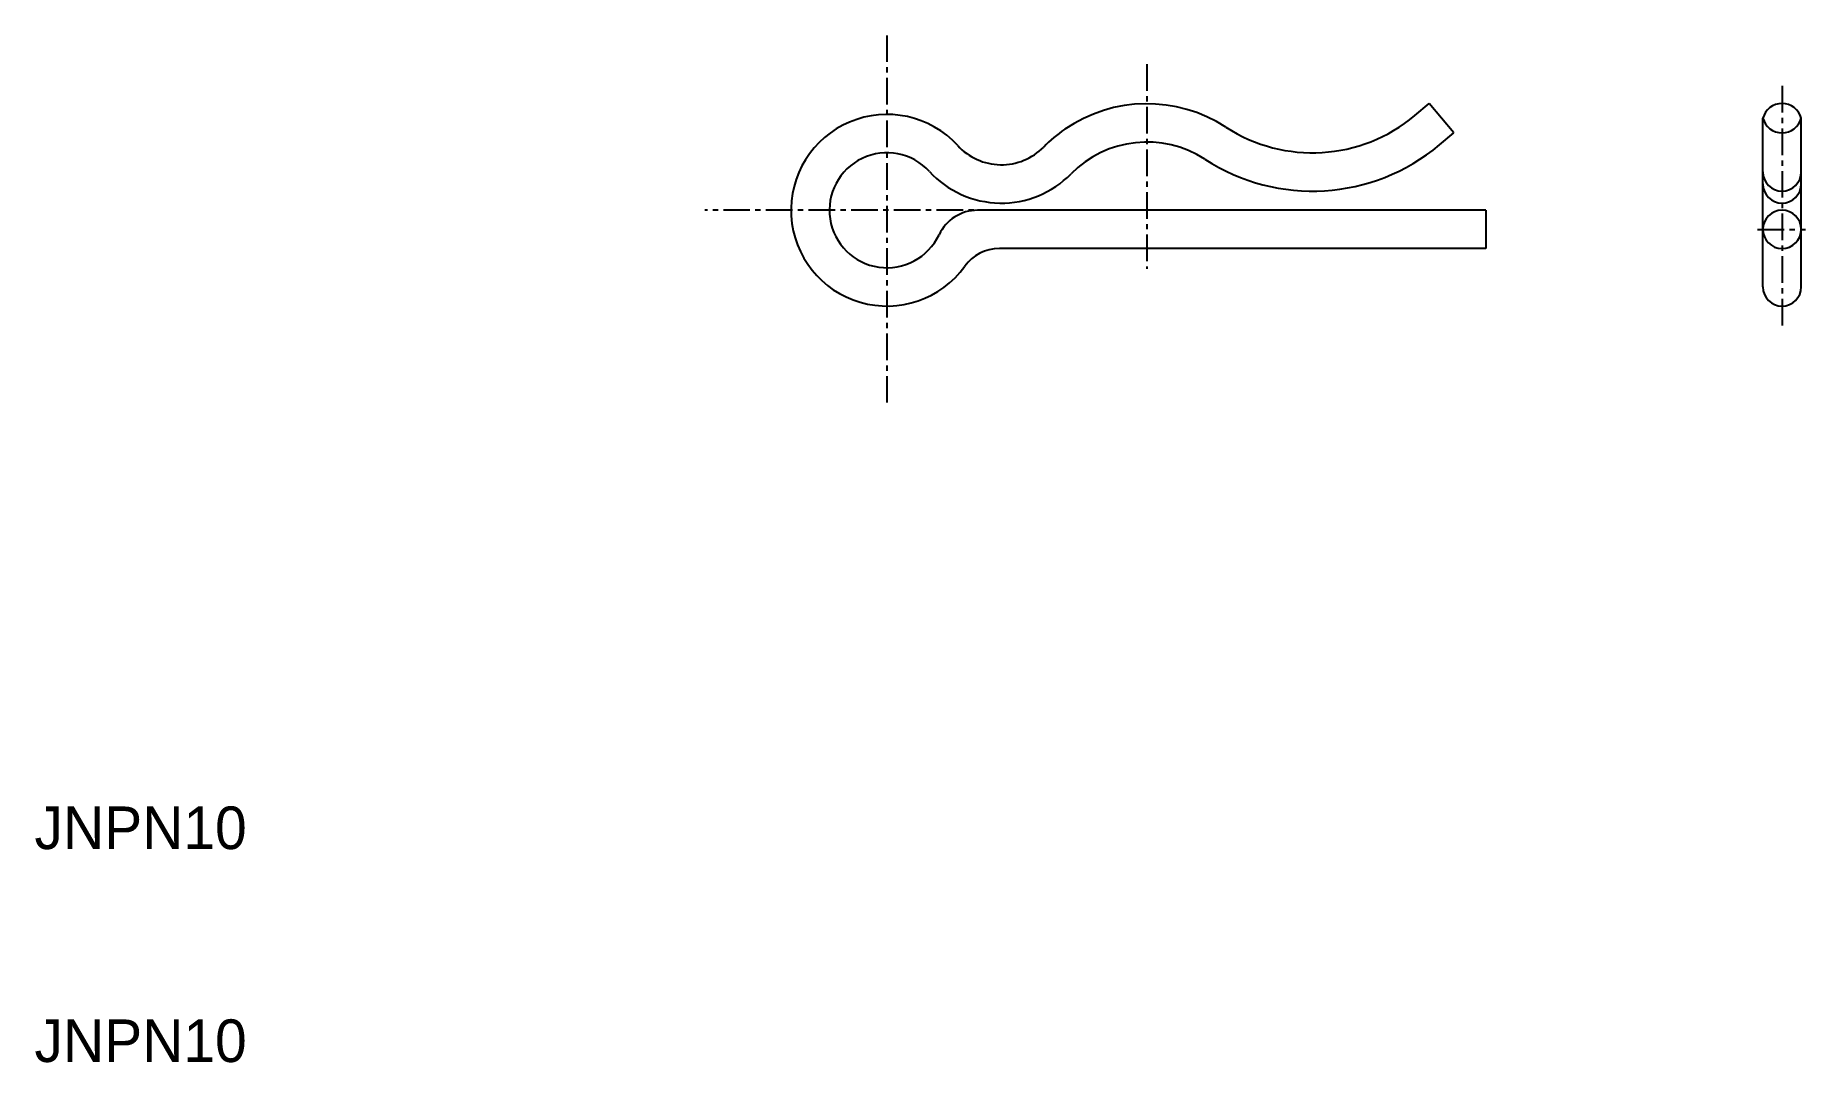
# Model space of a CAD drawing. Extents: x 10 to 93.1, y 10 to 58.2.
import ezdxf

# ---------------------------------------------------------------- set-up
doc = ezdxf.new("R2010")
doc.units = 0
doc.linetypes.add('CENTER', pattern=[2, 1.25, -0.25, 0.25, -0.25])
doc.layers.get('0').update_dxf_attribs({"linetype": 'CONTINUOUS'})
doc.layers.add('CENTER', color=1, linetype='CENTER')

msp = doc.modelspace()

# ---------------------------------------------------------------- linework, layer by layer
at = {"color": 7, "linetype": 'CONTINUOUS'}
for p, q in [((74.763837, 54.446043), (75.442982, 55.015914)), ((76.6, 53.637034), (75.442982, 55.015914)), ((91.1, 46.4), (91.1, 54.326474)), ((92.9, 46.4), (92.9, 54.326474)), ((75.920854, 53.067163), (76.6, 53.637034)), ((78.1, 50), (54.253234, 50)), ((78.1, 50), (78.1, 48.2)), ((78.1, 48.2), (55.273519, 48.2))]:
    msp.add_line(p, q, dxfattribs=at)
for centre, radius, start, end in [((62.2, 48.2), 6.8, 57.007849, 124.540822), ((92, 54.08376), 0.932153, 15.092561, 164.907439), ((50, 50), 4.5, 42.509628, 324.224177), ((69.966623, 60.163139), 7.463139, 237.007849, 310), ((92, 54.569187), 0.932153, 195.092561, 344.907439), ((62.192549, 48.208879), 6.788461, 124.531511, 135.472385), ((62.2, 48.2), 5, 57.007849, 135.463074), ((50, 50), 2.7, 42.509628, 334.815663), ((55.369012, 54.921453), 2.783336, 222.509628, 315.463074), ((69.966623, 60.163139), 9.263139, 237.007849, 310), ((55.369012, 54.921453), 4.583336, 222.509628, 315.463074), ((92, 51.8), 0.9, 180, 0), ((92, 51.238117), 0.9, 180, 0), ((54.253234, 48), 2, 90, 154.815663), ((92, 49.1), 0.9, 0, 180), ((92, 49.1), 0.9, 180, 0), ((55.273519, 46.2), 2, 90, 144.224177), ((92, 46.4), 0.9, 180, 0)]:
    msp.add_arc(centre, radius, start, end, dxfattribs=at)
at = {"layer": 'CENTER', "color": 1, "linetype": 'CENTER'}
for p, q in [((50, 58.212668), (50, 40.97561)), ((62.2, 56.854168), (62.2, 47.241852)), ((92, 55.842231), (92, 44.418415)), ((57.572181, 50), (41.450339, 50)), ((90.85104, 49.1), (93.10437, 49.1))]:
    msp.add_line(p, q, dxfattribs=at)

# ---------------------------------------------------------------- texts
at = {"color": 7, "linetype": 'CONTINUOUS'}
for p in [(10, 20), (10, 10)]:
    msp.add_text('JNPN10', height=2, dxfattribs=at).set_placement(p)

doc.saveas('drawing.dxf')
